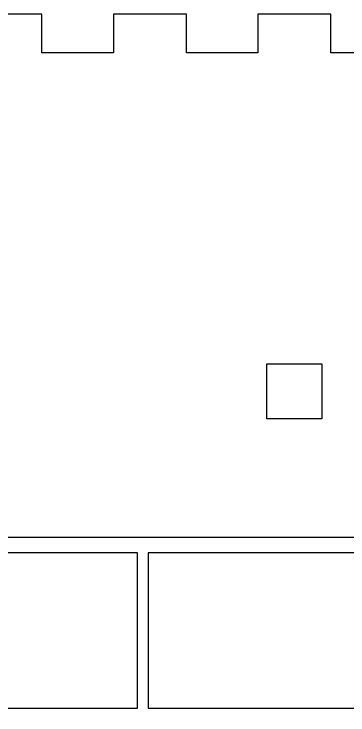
# Model space of a CAD drawing. Header units: millimetres. Extents: x 0 to 1137, y 0 to 1211.
# Drawn here: x 393.6 to 445.1, y 379.3 to 487.5 of the extents above; entities that cross this region are included whole.
import ezdxf

# ---------------------------------------------------------------- set-up
doc = ezdxf.new("R2010")
doc.units = ezdxf.units.MM
doc.layers.add('decoupe', color=7, linetype='Continuous')

msp = doc.modelspace()

# ---------------------------------------------------------------- linework, layer by layer
at = {"layer": 'decoupe'}
for points in [[(453.52, 481.54), (442.48, 481.54), (442.48, 487.54), (431.24, 487.54), (431.24, 481.54), (420.2, 481.54), (420.2, 487.54), (408.95, 487.54), (408.95, 481.54), (397.91, 481.54), (397.91, 487.54), (386.67, 487.54), (386.67, 481.54), (375.62, 481.54), (375.62, 487.54), (364.38, 487.54), (364.38, 481.54), (353.34, 481.54), (353.34, 487.54), (342.1, 487.54), (342.1, 481.54), (331.05, 481.54), (331.05, 487.54), (319.81, 487.54)], [(412.65, 380.3), (412.65, 404.3), (326.33, 404.3), (326.33, 380.3), (412.65, 380.3)], [(500.62, 380.3), (500.62, 404.3), (414.3, 404.3), (414.3, 380.3), (500.62, 380.3)]]:
    msp.add_lwpolyline(points, dxfattribs=at)
msp.add_lwpolyline([(432.61, 433.49), (441.11, 433.49), (441.11, 424.99), (432.61, 424.99)], close=True, dxfattribs=at)
msp.add_lwpolyline([(432.61, 433.49), (441.11, 433.49), (441.11, 424.99), (432.61, 424.99)], close=True, dxfattribs=at)
at = {"layer": 'decoupe', "elevation": 6}
msp.add_lwpolyline([(324.36, 406.74), (549.36, 406.74), (549.36, 279.74), (324.36, 279.74)], close=True, dxfattribs=at)

doc.saveas('drawing.dxf')
